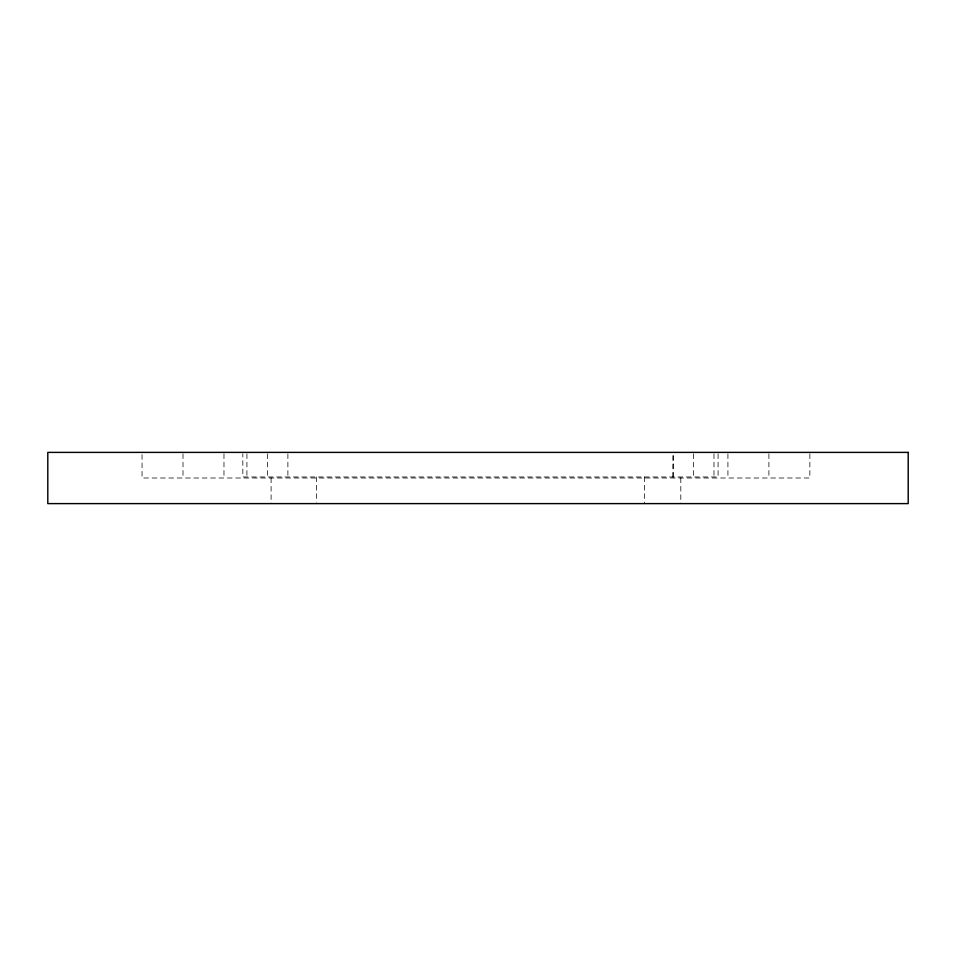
<?xml version="1.0" encoding="UTF-8"?>
<svg xmlns="http://www.w3.org/2000/svg" width="956" height="956" viewBox="0 0 956 956"><rect width="100%" height="100%" fill="white"/><g stroke="black" fill="none" stroke-linecap="round" stroke-linejoin="round"><path stroke-width="0.72" stroke-dasharray="4.78 3.58" d="M809.863 453.813L809.863 478L142.038 478L142.038 453.813M768.899 453.813L768.899 478M727.922 453.813L727.922 478M718.087 453.837L718.087 476.972L242.824 476.972L242.824 453.837M713.977 453.837L713.977 476.972M693.506 453.837L693.506 476.972M680.803 478L680.803 503.609M644.368 476.972L644.368 503.609M316.591 476.972L316.591 502.127M287.887 453.837L287.887 476.972M271.098 478L271.098 503.609M267.405 453.837L267.405 476.972M246.923 453.837L246.923 476.972M223.979 453.813L223.979 478M183.002 453.813L183.002 478M673.12 476.972L673.12 453.837L673.024 476.972"/><path stroke-width="1.43" d="M908.2 452.391L47.8 452.391L47.8 503.609L908.2 503.609L908.2 452.391"/></g></svg>
